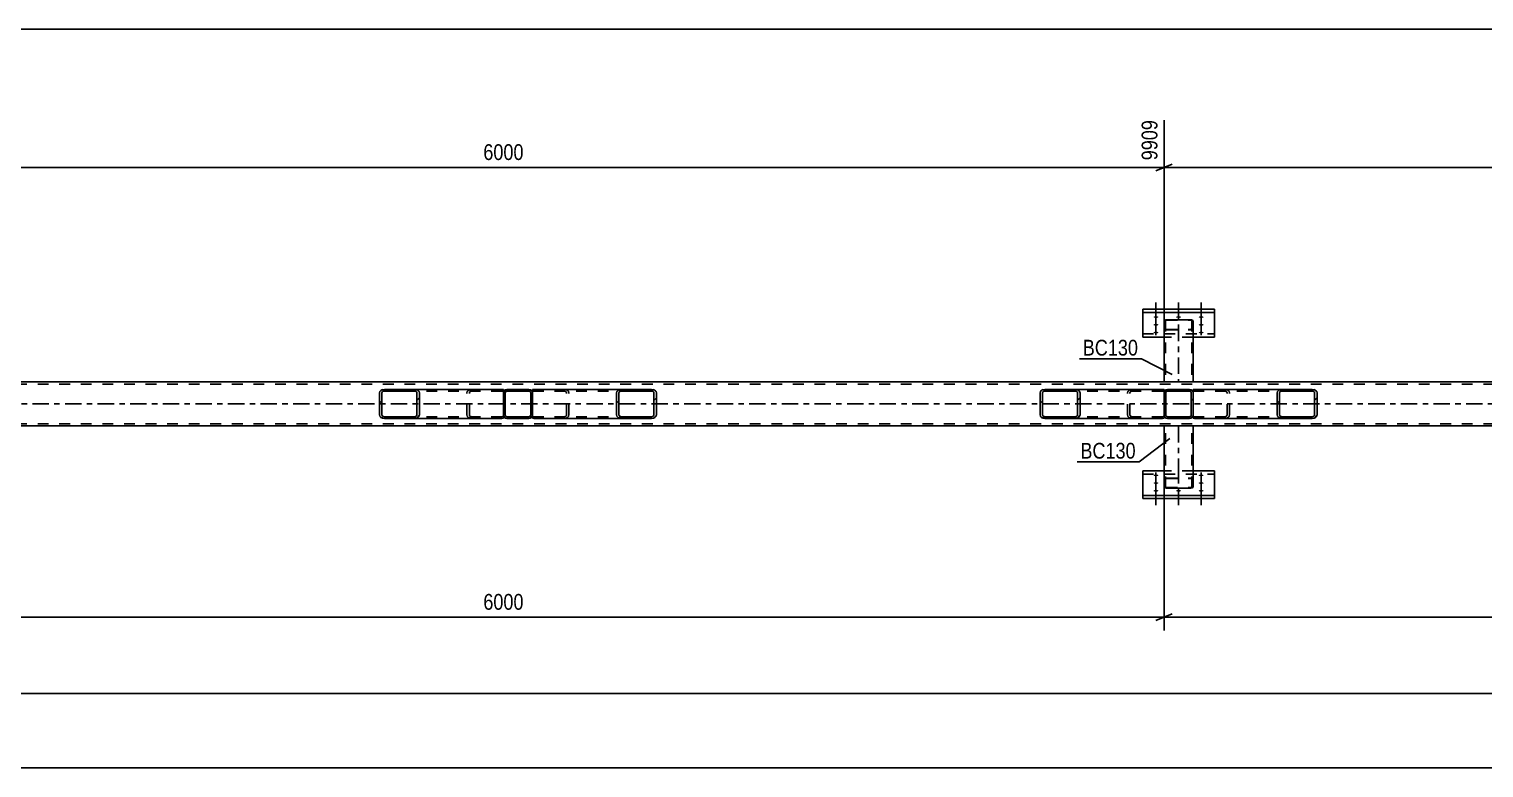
# Model space of a CAD drawing. Header units: millimetres. Extents: x -172 to 1017, y -617 to 224.
# Drawn here: x 92.1 to 356.4, y -378.6 to -244.4 of the extents above; entities that cross this region are included whole.
import ezdxf

# ---------------------------------------------------------------- set-up
doc = ezdxf.new("R2010")
doc.units = ezdxf.units.MM
doc.linetypes.add('DXK_LINE_DOT2', pattern=[3.9198, 1.9599, -1.9599])
doc.linetypes.add('DXK_LINE_DOT3', pattern=[5.9187, 2.979, -0.9799, 0.9799, -0.9799])
doc.styles.add('Arial Narrow', font='ARIALN.TTF', dxfattribs={"height": 0.2})

# ---------------------------------------------------------------- blocks, each defined once
blk = doc.blocks.new('Bolt-761545786-4230 - 4156')
at = {"linetype": 'Continuous'}
for points in [[(296.8, -325.58), (296.71, -325.58), (296.62, -325.57), (296.54, -325.55), (296.47, -325.53), (296.42, -325.51), (296.38, -325.48), (296.36, -325.45), (296.36, -325.41), (296.38, -325.38), (296.42, -325.35), (296.47, -325.33), (296.54, -325.31), (296.62, -325.29), (296.71, -325.28), (296.8, -325.28), (296.89, -325.28), (296.98, -325.29), (297.06, -325.31), (297.13, -325.33), (297.18, -325.35), (297.22, -325.38), (297.24, -325.41), (297.24, -325.45), (297.22, -325.48), (297.18, -325.51), (297.13, -325.53), (297.06, -325.55), (296.98, -325.57), (296.89, -325.58)], [(296.8, -326.98), (296.71, -326.98), (296.62, -326.97), (296.54, -326.95), (296.47, -326.93), (296.42, -326.91), (296.38, -326.88), (296.36, -326.85), (296.36, -326.82), (296.38, -326.79), (296.42, -326.76), (296.47, -326.73), (296.54, -326.71), (296.62, -326.69), (296.71, -326.69), (296.8, -326.68), (296.89, -326.69), (296.98, -326.69), (297.06, -326.71), (297.13, -326.73), (297.18, -326.76), (297.22, -326.79), (297.24, -326.82), (297.24, -326.85), (297.22, -326.88), (297.18, -326.91), (297.13, -326.93), (297.06, -326.95), (296.98, -326.97), (296.89, -326.98)], [(305, -325.58), (304.91, -325.58), (304.82, -325.57), (304.74, -325.55), (304.67, -325.53), (304.62, -325.51), (304.58, -325.48), (304.56, -325.45), (304.56, -325.41), (304.58, -325.38), (304.62, -325.35), (304.67, -325.33), (304.74, -325.31), (304.82, -325.29), (304.91, -325.28), (305, -325.28), (305.09, -325.28), (305.18, -325.29), (305.26, -325.31), (305.33, -325.33), (305.38, -325.35), (305.42, -325.38), (305.44, -325.41), (305.44, -325.45), (305.42, -325.48), (305.38, -325.51), (305.33, -325.53), (305.26, -325.55), (305.18, -325.57), (305.09, -325.58)], [(305, -326.98), (304.91, -326.98), (304.82, -326.97), (304.74, -326.95), (304.67, -326.93), (304.62, -326.91), (304.58, -326.88), (304.56, -326.85), (304.56, -326.82), (304.58, -326.79), (304.62, -326.76), (304.67, -326.73), (304.74, -326.71), (304.82, -326.69), (304.91, -326.69), (305, -326.68), (305.09, -326.69), (305.18, -326.69), (305.26, -326.71), (305.33, -326.73), (305.38, -326.76), (305.42, -326.79), (305.44, -326.82), (305.44, -326.85), (305.42, -326.88), (305.38, -326.91), (305.33, -326.93), (305.26, -326.95), (305.18, -326.97), (305.09, -326.98)], [(296.8, -328.38), (296.71, -328.38), (296.62, -328.37), (296.54, -328.36), (296.47, -328.34), (296.42, -328.31), (296.38, -328.28), (296.36, -328.25), (296.36, -328.22), (296.38, -328.19), (296.42, -328.16), (296.47, -328.13), (296.54, -328.11), (296.62, -328.1), (296.71, -328.09), (296.8, -328.08), (296.89, -328.09), (296.98, -328.1), (297.06, -328.11), (297.13, -328.13), (297.18, -328.16), (297.22, -328.19), (297.24, -328.22), (297.24, -328.25), (297.22, -328.28), (297.18, -328.31), (297.13, -328.34), (297.06, -328.36), (296.98, -328.37), (296.89, -328.38)], [(300.9, -328.38), (300.81, -328.38), (300.72, -328.37), (300.64, -328.36), (300.57, -328.34), (300.52, -328.31), (300.48, -328.28), (300.46, -328.25), (300.46, -328.22), (300.48, -328.19), (300.52, -328.16), (300.57, -328.13), (300.64, -328.11), (300.72, -328.1), (300.81, -328.09), (300.9, -328.08), (300.99, -328.09), (301.08, -328.1), (301.16, -328.11), (301.23, -328.13), (301.28, -328.16), (301.32, -328.19), (301.34, -328.22), (301.34, -328.25), (301.32, -328.28), (301.28, -328.31), (301.23, -328.34), (301.16, -328.36), (301.08, -328.37), (300.99, -328.38)], [(305, -328.38), (304.91, -328.38), (304.82, -328.37), (304.74, -328.36), (304.67, -328.34), (304.62, -328.31), (304.58, -328.28), (304.56, -328.25), (304.56, -328.22), (304.58, -328.19), (304.62, -328.16), (304.67, -328.13), (304.74, -328.11), (304.82, -328.1), (304.91, -328.09), (305, -328.08), (305.09, -328.09), (305.18, -328.1), (305.26, -328.11), (305.33, -328.13), (305.38, -328.16), (305.42, -328.19), (305.44, -328.22), (305.44, -328.25), (305.42, -328.28), (305.38, -328.31), (305.33, -328.34), (305.26, -328.36), (305.18, -328.37), (305.09, -328.38)]]:
    blk.add_hatch(color=1, dxfattribs=at).paths.add_polyline_path(points)
at = {"color": 1, "linetype": 'Continuous'}
for p, q in [((296.8, -324.94), (296.8, -328.06)), ((305, -324.94), (305, -328.06)), ((296.8, -326.34), (296.8, -329.46)), ((305, -326.34), (305, -329.46)), ((296.8, -327.75), (296.8, -330.87)), ((300.9, -327.75), (300.9, -330.87)), ((305, -327.75), (305, -330.87))]:
    blk.add_line(p, q, dxfattribs=at)
at = {"color": 1, "linetype": 'DXK_LINE_DOT2'}
blk.add_line((300.9, -324.94), (300.9, -328.06), dxfattribs=at)
blk = doc.blocks.new('Part-761545786-4258 - 4156')
at = {"color": 2, "linetype": 'Continuous'}
for p, q in [((298.26, -327.57), (298.26, -316.46)), ((303.54, -316.46), (303.54, -327.57)), ((298.3, -327.63), (298.26, -327.57)), ((298.4, -327.69), (298.3, -327.63)), ((298.56, -327.72), (298.4, -327.69)), ((303.4, -327.69), (303.24, -327.72)), ((303.5, -327.63), (303.4, -327.69)), ((303.54, -327.57), (303.5, -327.63)), ((298.74, -327.74), (298.56, -327.72)), ((298.74, -327.74), (303.06, -327.74)), ((303.24, -327.72), (303.06, -327.74))]:
    blk.add_line(p, q, dxfattribs=at)
at = {"color": 7, "linetype": 'DXK_LINE_DOT2'}
for p, q in [((298.26, -316.46), (303.54, -316.46)), ((298.5, -327.57), (298.5, -316.46)), ((303.3, -327.57), (303.3, -316.46)), ((298.26, -326.09), (298.3, -326.03)), ((298.3, -326.03), (298.4, -325.98)), ((298.4, -325.98), (298.56, -325.94)), ((298.52, -326.06), (298.5, -326.09)), ((298.5, -327.57), (298.52, -327.6)), ((298.57, -326.04), (298.52, -326.06)), ((298.52, -327.6), (298.57, -327.63)), ((298.56, -325.94), (298.74, -325.93)), ((298.65, -326.02), (298.57, -326.04)), ((298.57, -327.63), (298.65, -327.65)), ((298.74, -326.01), (298.65, -326.02)), ((298.65, -327.65), (298.74, -327.65)), ((298.74, -325.93), (303.06, -325.93)), ((298.74, -326.01), (303.06, -326.01)), ((298.74, -327.65), (303.06, -327.65)), ((303.06, -325.93), (303.24, -325.94)), ((303.15, -326.02), (303.06, -326.01)), ((303.06, -327.65), (303.15, -327.65)), ((303.23, -326.04), (303.15, -326.02)), ((303.15, -327.65), (303.23, -327.63)), ((303.23, -326.04), (303.24, -326.04)), ((303.23, -327.63), (303.28, -327.6)), ((303.24, -325.94), (303.4, -325.98)), ((303.24, -326.04), (303.28, -326.06)), ((303.3, -326.09), (303.28, -326.06)), ((303.28, -327.6), (303.3, -327.57)), ((303.4, -325.98), (303.5, -326.03)), ((303.5, -326.03), (303.54, -326.09))]:
    blk.add_line(p, q, dxfattribs=at)
at = {"color": 7, "linetype": 'DXK_LINE_DOT3'}
blk.add_line((300.9, -316.46), (300.9, -326.83), dxfattribs=at)
blk = doc.blocks.new('Part-761545786-4197 - 4156')
at = {"linetype": 'Continuous'}
h = blk.add_hatch(dxfattribs=at)
h.set_pattern_fill('', scale=0.7, style=0, pattern_type=0)
h.set_pattern_definition([(45, (162.4551, -315.0501), (-1.57154, 1.57154), [])])
h.paths.add_polyline_path([(162.12, -315.1), (162.46, -315.05), (162.74, -314.91), (162.93, -314.7), (163, -314.46), (163, -310.46), (162.93, -310.21), (162.74, -310.01), (162.46, -309.87), (162.12, -309.82), (156.63, -309.82), (156.29, -309.87), (156.01, -310.01), (155.82, -310.21), (155.75, -310.46), (155.75, -314.46), (155.82, -314.7), (156.01, -314.91), (156.29, -315.05), (156.63, -315.1)])
h.paths.add_polyline_path([(156.46, -314.75), (156.32, -314.69), (156.22, -314.58), (156.19, -314.46), (156.19, -310.46), (156.22, -310.34), (156.32, -310.23), (156.46, -310.16), (156.63, -310.14), (162.12, -310.14), (162.29, -310.16), (162.43, -310.23), (162.52, -310.34), (162.56, -310.46), (162.56, -314.46), (162.52, -314.58), (162.43, -314.69), (162.29, -314.75), (162.12, -314.78), (156.63, -314.78)])
at = {"color": 2, "linetype": 'Continuous'}
for p, q in [((155.82, -310.21), (155.75, -310.46)), ((155.75, -314.46), (155.75, -310.46)), ((156.19, -310.46), (156.22, -310.34)), ((156.19, -314.46), (156.19, -310.46)), ((156.63, -309.82), (156.29, -309.87)), ((156.46, -310.16), (156.63, -310.14)), ((156.63, -309.82), (162.12, -309.82)), ((156.63, -310.14), (162.12, -310.14)), ((178, -309.82), (162.12, -309.82)), ((162.46, -309.87), (162.12, -309.82)), ((162.12, -310.14), (162.29, -310.16)), ((162.52, -310.34), (162.56, -310.46)), ((162.56, -314.46), (162.56, -310.46)), ((163, -310.46), (162.93, -310.21)), ((163, -314.46), (163, -310.46)), ((178, -309.82), (178.26, -309.86)), ((178.26, -309.86), (178.26, -309.87)), ((178.26, -309.87), (178.26, -310.01)), ((178.26, -310.01), (178.26, -310.46)), ((155.75, -314.46), (155.82, -314.7)), ((156.22, -314.58), (156.19, -314.46)), ((162.56, -314.46), (162.52, -314.58)), ((162.93, -314.7), (163, -314.46)), ((178.26, -315.06), (178.26, -314.46)), ((156.29, -315.05), (156.63, -315.1)), ((156.63, -314.78), (156.46, -314.75)), ((156.63, -314.78), (162.12, -314.78)), ((156.63, -315.1), (162.12, -315.1)), ((162.29, -314.75), (162.12, -314.78)), ((162.12, -315.1), (162.46, -315.05)), ((178, -315.1), (162.12, -315.1)), ((178, -315.1), (178.26, -315.06))]:
    blk.add_line(p, q, dxfattribs=at)
at = {"color": 7, "linetype": 'DXK_LINE_DOT2'}
for p, q in [((162.12, -309.82), (156.63, -309.82)), ((178, -310.14), (156.63, -310.14)), ((171.64, -310.46), (171.7, -310.21)), ((171.64, -314.46), (171.64, -310.46)), ((172.11, -310.34), (172.07, -310.46)), ((172.07, -314.46), (172.07, -310.46)), ((172.18, -309.87), (172.51, -309.82)), ((172.51, -310.14), (172.35, -310.16)), ((178.17, -310.16), (178, -310.14)), ((178.26, -310.21), (178.17, -310.16)), ((178.26, -309.86), (178.26, -309.86)), ((178.26, -310.01), (178.26, -310.21)), ((178.26, -314.46), (178.26, -310.21)), ((171.7, -314.7), (171.64, -314.46)), ((172.07, -314.46), (172.11, -314.58)), ((178, -314.78), (156.63, -314.78)), ((162.12, -315.1), (156.63, -315.1)), ((172.51, -315.1), (172.18, -315.05)), ((172.35, -314.75), (172.51, -314.78)), ((178, -314.78), (178.17, -314.75)), ((178.17, -314.75), (178.26, -314.71))]:
    blk.add_line(p, q, dxfattribs=at)
at = {"color": 2, "linetype": 'Continuous'}
for centre, radius, start, end in [((156.49, -310.64), 0.802, 104.5547, 147.5895), ((156.56, -310.55), 0.401, 104.5547, 147.5895), ((162.19, -310.55), 0.401, 32.4105, 75.4453), ((162.25, -310.64), 0.802, 32.4105, 75.4453), ((156.49, -314.27), 0.802, 212.4105, 255.4453), ((156.56, -314.37), 0.401, 212.4105, 255.4453), ((162.19, -314.37), 0.401, 284.5547, 327.5895), ((162.25, -314.27), 0.802, 284.5547, 327.5895)]:
    blk.add_arc(centre, radius, start, end, dxfattribs=at)
at = {"color": 7, "linetype": 'DXK_LINE_DOT2'}
for centre, radius, start, end in [((172.38, -310.64), 0.802, 104.5547, 147.5895), ((172.45, -310.55), 0.401, 104.5547, 147.5895), ((172.38, -314.27), 0.802, 212.4105, 255.4453), ((172.45, -314.37), 0.401, 212.4105, 255.4453)]:
    blk.add_arc(centre, radius, start, end, dxfattribs=at)
blk = doc.blocks.new('Bolt-761545786-4235 - 4156')
at = {"linetype": 'Continuous'}
for points in [[(296.8, -296.53), (296.89, -296.54), (296.98, -296.55), (297.06, -296.56), (297.13, -296.58), (297.18, -296.61), (297.22, -296.64), (297.24, -296.67), (297.24, -296.7), (297.22, -296.73), (297.18, -296.76), (297.13, -296.78), (297.06, -296.8), (296.98, -296.82), (296.89, -296.83), (296.8, -296.83), (296.71, -296.83), (296.62, -296.82), (296.54, -296.8), (296.47, -296.78), (296.42, -296.76), (296.38, -296.73), (296.36, -296.7), (296.36, -296.67), (296.38, -296.64), (296.42, -296.61), (296.47, -296.58), (296.54, -296.56), (296.62, -296.55), (296.71, -296.54)], [(296.8, -297.93), (296.89, -297.94), (296.98, -297.95), (297.06, -297.96), (297.13, -297.98), (297.18, -298.01), (297.22, -298.04), (297.24, -298.07), (297.24, -298.1), (297.22, -298.13), (297.18, -298.16), (297.13, -298.19), (297.06, -298.21), (296.98, -298.22), (296.89, -298.23), (296.8, -298.24), (296.71, -298.23), (296.62, -298.22), (296.54, -298.21), (296.47, -298.19), (296.42, -298.16), (296.38, -298.13), (296.36, -298.1), (296.36, -298.07), (296.38, -298.04), (296.42, -298.01), (296.47, -297.98), (296.54, -297.96), (296.62, -297.95), (296.71, -297.94)], [(300.9, -296.53), (300.99, -296.54), (301.08, -296.55), (301.16, -296.56), (301.23, -296.58), (301.28, -296.61), (301.32, -296.64), (301.34, -296.67), (301.34, -296.7), (301.32, -296.73), (301.28, -296.76), (301.23, -296.78), (301.16, -296.8), (301.08, -296.82), (300.99, -296.83), (300.9, -296.83), (300.81, -296.83), (300.72, -296.82), (300.64, -296.8), (300.57, -296.78), (300.52, -296.76), (300.48, -296.73), (300.46, -296.7), (300.46, -296.67), (300.48, -296.64), (300.52, -296.61), (300.57, -296.58), (300.64, -296.56), (300.72, -296.55), (300.81, -296.54)], [(305, -296.53), (305.09, -296.54), (305.18, -296.55), (305.26, -296.56), (305.33, -296.58), (305.38, -296.61), (305.42, -296.64), (305.44, -296.67), (305.44, -296.7), (305.42, -296.73), (305.38, -296.76), (305.33, -296.78), (305.26, -296.8), (305.18, -296.82), (305.09, -296.83), (305, -296.83), (304.91, -296.83), (304.82, -296.82), (304.74, -296.8), (304.67, -296.78), (304.62, -296.76), (304.58, -296.73), (304.56, -296.7), (304.56, -296.67), (304.58, -296.64), (304.62, -296.61), (304.67, -296.58), (304.74, -296.56), (304.82, -296.55), (304.91, -296.54)], [(305, -297.93), (305.09, -297.94), (305.18, -297.95), (305.26, -297.96), (305.33, -297.98), (305.38, -298.01), (305.42, -298.04), (305.44, -298.07), (305.44, -298.1), (305.42, -298.13), (305.38, -298.16), (305.33, -298.19), (305.26, -298.21), (305.18, -298.22), (305.09, -298.23), (305, -298.24), (304.91, -298.23), (304.82, -298.22), (304.74, -298.21), (304.67, -298.19), (304.62, -298.16), (304.58, -298.13), (304.56, -298.1), (304.56, -298.07), (304.58, -298.04), (304.62, -298.01), (304.67, -297.98), (304.74, -297.96), (304.82, -297.95), (304.91, -297.94)], [(296.8, -299.34), (296.89, -299.34), (296.98, -299.35), (297.06, -299.37), (297.13, -299.39), (297.18, -299.41), (297.22, -299.44), (297.24, -299.47), (297.24, -299.5), (297.22, -299.53), (297.18, -299.56), (297.13, -299.59), (297.06, -299.61), (296.98, -299.63), (296.89, -299.63), (296.8, -299.64), (296.71, -299.63), (296.62, -299.63), (296.54, -299.61), (296.47, -299.59), (296.42, -299.56), (296.38, -299.53), (296.36, -299.5), (296.36, -299.47), (296.38, -299.44), (296.42, -299.41), (296.47, -299.39), (296.54, -299.37), (296.62, -299.35), (296.71, -299.34)], [(305, -299.34), (305.09, -299.34), (305.18, -299.35), (305.26, -299.37), (305.33, -299.39), (305.38, -299.41), (305.42, -299.44), (305.44, -299.47), (305.44, -299.5), (305.42, -299.53), (305.38, -299.56), (305.33, -299.59), (305.26, -299.61), (305.18, -299.63), (305.09, -299.63), (305, -299.64), (304.91, -299.63), (304.82, -299.63), (304.74, -299.61), (304.67, -299.59), (304.62, -299.56), (304.58, -299.53), (304.56, -299.5), (304.56, -299.47), (304.58, -299.44), (304.62, -299.41), (304.67, -299.39), (304.74, -299.37), (304.82, -299.35), (304.91, -299.34)]]:
    blk.add_hatch(color=1, dxfattribs=at).paths.add_polyline_path(points)
at = {"color": 1, "linetype": 'Continuous'}
for p, q in [((296.8, -297.17), (296.8, -294.05)), ((296.8, -298.57), (296.8, -295.45)), ((300.9, -297.17), (300.9, -294.05)), ((305, -297.17), (305, -294.05)), ((305, -298.57), (305, -295.45)), ((296.8, -299.98), (296.8, -296.86)), ((305, -299.98), (305, -296.86))]:
    blk.add_line(p, q, dxfattribs=at)
at = {"color": 1, "linetype": 'DXK_LINE_DOT2'}
blk.add_line((300.9, -299.98), (300.9, -296.86), dxfattribs=at)
blk = doc.blocks.new('Part-761545786-4239 - 4156')
at = {"linetype": 'Continuous'}
h = blk.add_hatch(dxfattribs=at)
h.set_pattern_fill('', scale=0.7, style=0, pattern_type=0)
h.set_pattern_definition([(45, (205.5117, -315.0501), (-1.57154, 1.57154), [])])
h.paths.add_polyline_path([(205.18, -315.1), (205.51, -315.05), (205.8, -314.91), (205.99, -314.7), (206.05, -314.46), (206.05, -310.46), (205.99, -310.21), (205.8, -310.01), (205.51, -309.87), (205.18, -309.82), (199.68, -309.82), (199.35, -309.87), (199.06, -310.01), (198.87, -310.21), (198.81, -310.46), (198.81, -314.46), (198.87, -314.7), (199.06, -314.91), (199.35, -315.05), (199.68, -315.1)])
h.paths.add_polyline_path([(199.52, -314.75), (199.37, -314.69), (199.28, -314.58), (199.25, -314.46), (199.25, -310.46), (199.28, -310.34), (199.37, -310.23), (199.52, -310.16), (199.68, -310.14), (205.18, -310.14), (205.34, -310.16), (205.49, -310.23), (205.58, -310.34), (205.61, -310.46), (205.61, -314.46), (205.58, -314.58), (205.49, -314.69), (205.34, -314.75), (205.18, -314.78), (199.68, -314.78)])
at = {"color": 2, "linetype": 'Continuous'}
for p, q in [((183.54, -309.86), (183.8, -309.82)), ((183.54, -309.86), (183.54, -310.46)), ((199.68, -309.82), (183.8, -309.82)), ((198.87, -310.21), (198.81, -310.46)), ((198.81, -314.46), (198.81, -310.46)), ((199.25, -310.46), (199.28, -310.34)), ((199.25, -314.46), (199.25, -310.46)), ((199.68, -309.82), (199.35, -309.87)), ((199.52, -310.16), (199.68, -310.14)), ((199.68, -309.82), (205.18, -309.82)), ((199.68, -310.14), (205.18, -310.14)), ((205.51, -309.87), (205.18, -309.82)), ((205.18, -310.14), (205.34, -310.16)), ((205.58, -310.34), (205.61, -310.46)), ((205.61, -314.46), (205.61, -310.46)), ((206.05, -310.46), (205.99, -310.21)), ((206.05, -314.46), (206.05, -310.46)), ((183.54, -315.05), (183.54, -314.46)), ((198.81, -314.46), (198.87, -314.7)), ((199.28, -314.58), (199.25, -314.46)), ((205.61, -314.46), (205.58, -314.58)), ((205.99, -314.7), (206.05, -314.46)), ((183.54, -315.06), (183.54, -315.05)), ((183.8, -315.1), (183.54, -315.06)), ((199.68, -315.1), (183.8, -315.1)), ((199.35, -315.05), (199.68, -315.1)), ((199.68, -314.78), (199.52, -314.75)), ((199.68, -314.78), (205.18, -314.78)), ((199.68, -315.1), (205.18, -315.1)), ((205.34, -314.75), (205.18, -314.78)), ((205.18, -315.1), (205.51, -315.05))]:
    blk.add_line(p, q, dxfattribs=at)
at = {"color": 7, "linetype": 'DXK_LINE_DOT2'}
for p, q in [((183.54, -309.86), (183.54, -310.21)), ((183.63, -310.16), (183.54, -310.21)), ((183.54, -314.91), (183.54, -310.46)), ((183.8, -310.14), (183.63, -310.16)), ((205.18, -310.14), (183.8, -310.14)), ((189.29, -309.82), (189.63, -309.87)), ((189.46, -310.16), (189.29, -310.14)), ((189.73, -310.46), (189.7, -310.34)), ((189.73, -314.46), (189.73, -310.46)), ((190.1, -310.21), (190.17, -310.46)), ((190.17, -314.46), (190.17, -310.46)), ((205.18, -309.82), (199.68, -309.82)), ((189.7, -314.58), (189.73, -314.46)), ((190.17, -314.46), (190.1, -314.7)), ((183.54, -314.71), (183.63, -314.75)), ((183.63, -314.75), (183.8, -314.78)), ((205.18, -314.78), (183.8, -314.78)), ((189.29, -314.78), (189.46, -314.75)), ((189.63, -315.05), (189.29, -315.1)), ((205.18, -315.1), (199.68, -315.1))]:
    blk.add_line(p, q, dxfattribs=at)
for centre, radius, start, end in [((189.36, -310.55), 0.401, 32.4104, 75.4453), ((189.42, -310.64), 0.802, 32.4104, 75.4453), ((189.36, -314.37), 0.401, 284.5547, 327.5896), ((189.42, -314.27), 0.802, 284.5547, 327.5896)]:
    blk.add_arc(centre, radius, start, end, dxfattribs=at)
at = {"color": 2, "linetype": 'Continuous'}
for centre, radius, start, end in [((199.55, -310.64), 0.802, 104.5547, 147.5896), ((199.62, -310.55), 0.401, 104.5547, 147.5896), ((205.24, -310.55), 0.401, 32.4104, 75.4453), ((205.31, -310.64), 0.802, 32.4104, 75.4453), ((199.55, -314.27), 0.802, 212.4104, 255.4453), ((199.62, -314.37), 0.401, 212.4104, 255.4453), ((205.24, -314.37), 0.401, 284.5547, 327.5896), ((205.31, -314.27), 0.802, 284.5547, 327.5896)]:
    blk.add_arc(centre, radius, start, end, dxfattribs=at)
blk = doc.blocks.new('Part-761545786-4240 - 4156')
at = {"linetype": 'Continuous'}
h = blk.add_hatch(dxfattribs=at)
h.set_pattern_fill('', scale=0.7, style=0, pattern_type=0)
h.set_pattern_definition([(45, (325.513, -315.0501), (-1.57154, 1.57154), [])])
h.paths.add_polyline_path([(325.18, -315.1), (325.51, -315.05), (325.8, -314.91), (325.99, -314.7), (326.06, -314.46), (326.06, -310.46), (325.99, -310.21), (325.8, -310.01), (325.51, -309.87), (325.18, -309.82), (319.69, -309.82), (319.35, -309.87), (319.06, -310.01), (318.87, -310.21), (318.81, -310.46), (318.81, -314.46), (318.87, -314.7), (319.06, -314.91), (319.35, -315.05), (319.69, -315.1)])
h.paths.add_polyline_path([(319.52, -314.75), (319.38, -314.69), (319.28, -314.58), (319.25, -314.46), (319.25, -310.46), (319.28, -310.34), (319.38, -310.23), (319.52, -310.16), (319.69, -310.14), (325.18, -310.14), (325.34, -310.16), (325.49, -310.23), (325.58, -310.34), (325.62, -310.46), (325.62, -314.46), (325.58, -314.58), (325.49, -314.69), (325.34, -314.75), (325.18, -314.78), (319.69, -314.78)])
at = {"color": 2, "linetype": 'Continuous'}
for p, q in [((303.54, -309.86), (303.8, -309.82)), ((303.54, -309.86), (303.54, -310.46)), ((319.69, -309.82), (303.8, -309.82)), ((318.87, -310.21), (318.81, -310.46)), ((318.81, -314.46), (318.81, -310.46)), ((319.25, -310.46), (319.28, -310.34)), ((319.25, -314.46), (319.25, -310.46)), ((319.69, -309.82), (319.35, -309.87)), ((319.52, -310.16), (319.69, -310.14)), ((319.69, -309.82), (325.18, -309.82)), ((319.69, -310.14), (325.18, -310.14)), ((325.51, -309.87), (325.18, -309.82)), ((325.18, -310.14), (325.34, -310.16)), ((325.58, -310.34), (325.62, -310.46)), ((325.62, -314.46), (325.62, -310.46)), ((326.06, -310.46), (325.99, -310.21)), ((326.06, -314.46), (326.06, -310.46)), ((303.54, -315.05), (303.54, -314.46)), ((318.81, -314.46), (318.87, -314.7)), ((319.28, -314.58), (319.25, -314.46)), ((325.62, -314.46), (325.58, -314.58)), ((325.99, -314.7), (326.06, -314.46)), ((303.54, -315.06), (303.54, -315.05)), ((303.8, -315.1), (303.54, -315.06)), ((319.69, -315.1), (303.8, -315.1)), ((319.35, -315.05), (319.69, -315.1)), ((319.69, -314.78), (319.52, -314.75)), ((319.69, -314.78), (325.18, -314.78)), ((319.69, -315.1), (325.18, -315.1)), ((325.34, -314.75), (325.18, -314.78)), ((325.18, -315.1), (325.51, -315.05))]:
    blk.add_line(p, q, dxfattribs=at)
at = {"color": 7, "linetype": 'DXK_LINE_DOT2'}
for p, q in [((303.54, -310.21), (303.54, -309.86)), ((303.63, -310.16), (303.54, -310.21)), ((303.54, -314.91), (303.54, -310.46)), ((303.8, -310.14), (303.63, -310.16)), ((325.18, -310.14), (303.8, -310.14)), ((309.29, -309.82), (309.63, -309.87)), ((309.46, -310.16), (309.29, -310.14)), ((309.73, -310.46), (309.7, -310.34)), ((309.73, -314.46), (309.73, -310.46)), ((310.1, -310.21), (310.17, -310.46)), ((310.17, -314.46), (310.17, -310.46)), ((325.18, -309.82), (319.69, -309.82)), ((309.7, -314.58), (309.73, -314.46)), ((310.17, -314.46), (310.1, -314.7)), ((303.54, -314.71), (303.63, -314.75)), ((303.63, -314.75), (303.8, -314.78)), ((325.18, -314.78), (303.8, -314.78)), ((309.29, -314.78), (309.46, -314.75)), ((309.63, -315.05), (309.29, -315.1)), ((325.18, -315.1), (319.69, -315.1))]:
    blk.add_line(p, q, dxfattribs=at)
for centre, radius, start, end in [((309.36, -310.55), 0.401, 32.4113, 75.4458), ((309.42, -310.64), 0.802, 32.4113, 75.4458), ((309.36, -314.37), 0.401, 284.5542, 327.5887), ((309.42, -314.27), 0.802, 284.5542, 327.5887)]:
    blk.add_arc(centre, radius, start, end, dxfattribs=at)
at = {"color": 2, "linetype": 'Continuous'}
for centre, radius, start, end in [((319.55, -310.64), 0.802, 104.5542, 147.5887), ((319.62, -310.55), 0.401, 104.5542, 147.5887), ((325.24, -310.55), 0.401, 32.4113, 75.4458), ((325.31, -310.64), 0.802, 32.4113, 75.4458), ((319.55, -314.27), 0.802, 212.4113, 255.4458), ((319.62, -314.37), 0.401, 212.4113, 255.4458), ((325.24, -314.37), 0.401, 284.5542, 327.5887), ((325.31, -314.27), 0.802, 284.5542, 327.5887)]:
    blk.add_arc(centre, radius, start, end, dxfattribs=at)
blk = doc.blocks.new('Part-761545786-4248 - 4156')
at = {"linetype": 'Continuous'}
h = blk.add_hatch(dxfattribs=at)
h.set_pattern_fill('', scale=0.7, style=0, pattern_type=0)
h.set_pattern_definition([(45, (183.1467, -315.0501), (-1.57154, 1.57154), [])])
h.paths.add_polyline_path([(182.9, -315.1), (183.15, -315.05), (183.35, -314.91), (183.49, -314.7), (183.54, -314.46), (183.54, -310.46), (183.49, -310.21), (183.35, -310.01), (183.15, -309.87), (182.9, -309.82), (178.9, -309.82), (178.66, -309.87), (178.45, -310.01), (178.31, -310.21), (178.26, -310.46), (178.26, -314.46), (178.31, -314.7), (178.45, -314.91), (178.66, -315.05), (178.9, -315.1)])
h.paths.add_polyline_path([(178.78, -314.75), (178.68, -314.69), (178.61, -314.58), (178.58, -314.46), (178.58, -310.46), (178.61, -310.34), (178.68, -310.23), (178.78, -310.16), (178.9, -310.14), (182.9, -310.14), (183.02, -310.16), (183.13, -310.23), (183.2, -310.34), (183.22, -310.46), (183.22, -314.46), (183.2, -314.58), (183.13, -314.69), (183.02, -314.75), (182.9, -314.78), (178.9, -314.78)])
at = {"color": 7, "linetype": 'DXK_LINE_DOT2'}
for p, q in [((178.26, -310.46), (178.31, -310.21)), ((178.26, -314.46), (178.26, -310.46)), ((178.61, -310.34), (178.58, -310.46)), ((178.58, -314.46), (178.58, -310.46)), ((178.66, -309.87), (178.9, -309.82)), ((178.9, -310.14), (178.78, -310.16)), ((178.9, -309.82), (182.9, -309.82)), ((178.9, -310.14), (182.9, -310.14)), ((182.9, -309.82), (183.15, -309.87)), ((183.02, -310.16), (182.9, -310.14)), ((183.22, -310.46), (183.2, -310.34)), ((183.22, -314.46), (183.22, -310.46)), ((183.49, -310.21), (183.54, -310.46)), ((183.54, -314.46), (183.54, -310.46)), ((178.31, -314.7), (178.26, -314.46)), ((178.58, -314.46), (178.61, -314.58)), ((183.2, -314.58), (183.22, -314.46)), ((183.54, -314.46), (183.49, -314.7)), ((178.9, -315.1), (178.66, -315.05)), ((178.78, -314.75), (178.9, -314.78)), ((178.9, -314.78), (182.9, -314.78)), ((178.9, -315.1), (182.9, -315.1)), ((182.9, -314.78), (183.02, -314.75)), ((183.15, -315.05), (182.9, -315.1))]:
    blk.add_line(p, q, dxfattribs=at)
at = {"color": 2, "linetype": 'Continuous'}
for p, q in [((178.31, -310.21), (178.26, -310.46)), ((178.26, -314.46), (178.26, -310.46)), ((178.58, -310.46), (178.61, -310.34)), ((178.58, -314.46), (178.58, -310.46)), ((178.9, -309.82), (178.66, -309.87)), ((178.78, -310.16), (178.9, -310.14)), ((178.9, -309.82), (182.9, -309.82)), ((178.9, -310.14), (182.9, -310.14)), ((183.15, -309.87), (182.9, -309.82)), ((182.9, -310.14), (183.02, -310.16)), ((183.2, -310.34), (183.22, -310.46)), ((183.22, -314.46), (183.22, -310.46)), ((183.54, -310.46), (183.49, -310.21)), ((183.54, -314.46), (183.54, -310.46)), ((178.26, -314.46), (178.31, -314.7)), ((178.61, -314.58), (178.58, -314.46)), ((183.22, -314.46), (183.2, -314.58)), ((183.49, -314.7), (183.54, -314.46)), ((178.66, -315.05), (178.9, -315.1)), ((178.9, -314.78), (178.78, -314.75)), ((178.9, -314.78), (182.9, -314.78)), ((178.9, -315.1), (182.9, -315.1)), ((183.02, -314.75), (182.9, -314.78)), ((182.9, -315.1), (183.15, -315.05))]:
    blk.add_line(p, q, dxfattribs=at)
at = {"color": 7, "linetype": 'DXK_LINE_DOT2'}
for centre, radius, start, end in [((178.9, -310.46), 0.64, 112.5, 157.5), ((178.9, -310.46), 0.32, 112.5, 157.5), ((182.9, -310.46), 0.32, 22.5, 67.5), ((182.9, -310.46), 0.64, 22.5, 67.5), ((178.9, -314.46), 0.64, 202.5, 247.5), ((178.9, -314.46), 0.32, 202.5, 247.5), ((182.9, -314.46), 0.32, 292.5, 337.5), ((182.9, -314.46), 0.64, 292.5, 337.5)]:
    blk.add_arc(centre, radius, start, end, dxfattribs=at)
at = {"color": 2, "linetype": 'Continuous'}
for centre, radius, start, end in [((178.9, -310.46), 0.64, 112.5, 157.5), ((178.9, -310.46), 0.32, 112.5, 157.5), ((182.9, -310.46), 0.32, 22.5, 67.5), ((182.9, -310.46), 0.64, 22.5, 67.5), ((178.9, -314.46), 0.64, 202.5, 247.5), ((178.9, -314.46), 0.32, 202.5, 247.5), ((182.9, -314.46), 0.32, 292.5, 337.5), ((182.9, -314.46), 0.64, 292.5, 337.5)]:
    blk.add_arc(centre, radius, start, end, dxfattribs=at)
blk = doc.blocks.new('Part-761545786-4249 - 4156')
at = {"linetype": 'Continuous'}
h = blk.add_hatch(dxfattribs=at)
h.set_pattern_fill('', scale=0.7, style=0, pattern_type=0)
h.set_pattern_definition([(45, (303.1467, -315.0501), (-1.57154, 1.57154), [])])
h.paths.add_polyline_path([(302.9, -315.1), (303.15, -315.05), (303.35, -314.91), (303.49, -314.7), (303.54, -314.46), (303.54, -310.46), (303.49, -310.21), (303.35, -310.01), (303.15, -309.87), (302.9, -309.82), (298.9, -309.82), (298.66, -309.87), (298.45, -310.01), (298.31, -310.21), (298.26, -310.46), (298.26, -314.46), (298.31, -314.7), (298.45, -314.91), (298.66, -315.05), (298.9, -315.1)])
h.paths.add_polyline_path([(298.78, -314.75), (298.68, -314.69), (298.61, -314.58), (298.58, -314.46), (298.58, -310.46), (298.61, -310.34), (298.68, -310.23), (298.78, -310.16), (298.9, -310.14), (302.9, -310.14), (303.02, -310.16), (303.13, -310.23), (303.2, -310.34), (303.22, -310.46), (303.22, -314.46), (303.2, -314.58), (303.13, -314.69), (303.02, -314.75), (302.9, -314.78), (298.9, -314.78)])
at = {"color": 7, "linetype": 'DXK_LINE_DOT2'}
for p, q in [((298.26, -310.46), (298.31, -310.21)), ((298.26, -314.46), (298.26, -310.46)), ((298.61, -310.34), (298.58, -310.46)), ((298.58, -314.46), (298.58, -310.46)), ((298.66, -309.87), (298.9, -309.82)), ((298.9, -310.14), (298.78, -310.16)), ((298.9, -309.82), (302.9, -309.82)), ((298.9, -310.14), (302.9, -310.14)), ((302.9, -309.82), (303.15, -309.87)), ((303.02, -310.16), (302.9, -310.14)), ((303.22, -310.46), (303.2, -310.34)), ((303.22, -314.46), (303.22, -310.46)), ((303.49, -310.21), (303.54, -310.46)), ((303.54, -314.46), (303.54, -310.46)), ((298.31, -314.7), (298.26, -314.46)), ((298.58, -314.46), (298.61, -314.58)), ((303.2, -314.58), (303.22, -314.46)), ((303.54, -314.46), (303.49, -314.7)), ((298.9, -315.1), (298.66, -315.05)), ((298.78, -314.75), (298.9, -314.78)), ((298.9, -314.78), (302.9, -314.78)), ((298.9, -315.1), (302.9, -315.1)), ((302.9, -314.78), (303.02, -314.75)), ((303.15, -315.05), (302.9, -315.1))]:
    blk.add_line(p, q, dxfattribs=at)
at = {"color": 2, "linetype": 'Continuous'}
for p, q in [((298.31, -310.21), (298.26, -310.46)), ((298.26, -314.46), (298.26, -310.46)), ((298.58, -310.46), (298.61, -310.34)), ((298.58, -314.46), (298.58, -310.46)), ((298.9, -309.82), (298.66, -309.87)), ((298.78, -310.16), (298.9, -310.14)), ((298.9, -309.82), (302.9, -309.82)), ((298.9, -310.14), (302.9, -310.14)), ((303.15, -309.87), (302.9, -309.82)), ((302.9, -310.14), (303.02, -310.16)), ((303.2, -310.34), (303.22, -310.46)), ((303.22, -314.46), (303.22, -310.46)), ((303.54, -310.46), (303.49, -310.21)), ((303.54, -314.46), (303.54, -310.46)), ((298.26, -314.46), (298.31, -314.7)), ((298.61, -314.58), (298.58, -314.46)), ((303.22, -314.46), (303.2, -314.58)), ((303.49, -314.7), (303.54, -314.46)), ((298.66, -315.05), (298.9, -315.1)), ((298.9, -314.78), (298.78, -314.75)), ((298.9, -314.78), (302.9, -314.78)), ((298.9, -315.1), (302.9, -315.1)), ((303.02, -314.75), (302.9, -314.78)), ((302.9, -315.1), (303.15, -315.05))]:
    blk.add_line(p, q, dxfattribs=at)
at = {"color": 7, "linetype": 'DXK_LINE_DOT2'}
for centre, radius, start, end in [((298.9, -310.46), 0.64, 112.5, 157.5), ((298.9, -310.46), 0.32, 112.5, 157.5), ((302.9, -310.46), 0.32, 22.5, 67.5), ((302.9, -310.46), 0.64, 22.5, 67.5), ((298.9, -314.46), 0.64, 202.5, 247.5), ((298.9, -314.46), 0.32, 202.5, 247.5), ((302.9, -314.46), 0.32, 292.5, 337.5), ((302.9, -314.46), 0.64, 292.5, 337.5)]:
    blk.add_arc(centre, radius, start, end, dxfattribs=at)
at = {"color": 2, "linetype": 'Continuous'}
for centre, radius, start, end in [((298.9, -310.46), 0.64, 112.5, 157.5), ((298.9, -310.46), 0.32, 112.5, 157.5), ((302.9, -310.46), 0.32, 22.5, 67.5), ((302.9, -310.46), 0.64, 22.5, 67.5), ((298.9, -314.46), 0.64, 202.5, 247.5), ((298.9, -314.46), 0.32, 202.5, 247.5), ((302.9, -314.46), 0.32, 292.5, 337.5), ((302.9, -314.46), 0.64, 292.5, 337.5)]:
    blk.add_arc(centre, radius, start, end, dxfattribs=at)
blk = doc.blocks.new('Part-761545786-4267 - 4156')
at = {"linetype": 'Continuous'}
h = blk.add_hatch(dxfattribs=at)
h.set_pattern_fill('', scale=0.7, style=0, pattern_type=0)
h.set_pattern_definition([(45, (282.4552, -315.0501), (-1.57154, 1.57154), [])])
h.paths.add_polyline_path([(282.12, -315.1), (282.46, -315.05), (282.74, -314.91), (282.93, -314.7), (283, -314.46), (283, -310.46), (282.93, -310.21), (282.74, -310.01), (282.46, -309.87), (282.12, -309.82), (276.63, -309.82), (276.29, -309.87), (276.01, -310.01), (275.82, -310.21), (275.75, -310.46), (275.75, -314.46), (275.82, -314.7), (276.01, -314.91), (276.29, -315.05), (276.63, -315.1)])
h.paths.add_polyline_path([(276.46, -314.75), (276.32, -314.69), (276.22, -314.58), (276.19, -314.46), (276.19, -310.46), (276.22, -310.34), (276.32, -310.23), (276.46, -310.16), (276.63, -310.14), (282.12, -310.14), (282.29, -310.16), (282.43, -310.23), (282.52, -310.34), (282.56, -310.46), (282.56, -314.46), (282.52, -314.58), (282.43, -314.69), (282.29, -314.75), (282.12, -314.78), (276.63, -314.78)])
at = {"color": 2, "linetype": 'Continuous'}
for p, q in [((275.82, -310.21), (275.75, -310.46)), ((275.75, -314.46), (275.75, -310.46)), ((276.19, -310.46), (276.22, -310.34)), ((276.19, -314.46), (276.19, -310.46)), ((276.63, -309.82), (276.29, -309.87)), ((276.46, -310.16), (276.63, -310.14)), ((276.63, -309.82), (282.12, -309.82)), ((276.63, -310.14), (282.12, -310.14)), ((298, -309.82), (282.12, -309.82)), ((282.46, -309.87), (282.12, -309.82)), ((282.12, -310.14), (282.29, -310.16)), ((282.52, -310.34), (282.56, -310.46)), ((282.56, -314.46), (282.56, -310.46)), ((283, -310.46), (282.93, -310.21)), ((283, -314.46), (283, -310.46)), ((298, -309.82), (298.26, -309.86)), ((298.26, -309.86), (298.26, -309.87)), ((298.26, -309.87), (298.26, -310.01)), ((298.26, -310.01), (298.26, -310.46)), ((275.75, -314.46), (275.82, -314.7)), ((276.22, -314.58), (276.19, -314.46)), ((282.56, -314.46), (282.52, -314.58)), ((282.93, -314.7), (283, -314.46)), ((298.26, -315.06), (298.26, -314.46)), ((276.29, -315.05), (276.63, -315.1)), ((276.63, -314.78), (276.46, -314.75)), ((276.63, -314.78), (282.12, -314.78)), ((276.63, -315.1), (282.12, -315.1)), ((282.29, -314.75), (282.12, -314.78)), ((282.12, -315.1), (282.46, -315.05)), ((298, -315.1), (282.12, -315.1)), ((298, -315.1), (298.26, -315.06))]:
    blk.add_line(p, q, dxfattribs=at)
at = {"color": 7, "linetype": 'DXK_LINE_DOT2'}
for p, q in [((282.12, -309.82), (276.63, -309.82)), ((298, -310.14), (276.63, -310.14)), ((291.64, -310.46), (291.7, -310.21)), ((291.64, -314.46), (291.64, -310.46)), ((292.11, -310.34), (292.07, -310.46)), ((292.07, -314.46), (292.07, -310.46)), ((292.18, -309.87), (292.51, -309.82)), ((292.51, -310.14), (292.35, -310.16)), ((298.17, -310.16), (298, -310.14)), ((298.26, -310.21), (298.17, -310.16)), ((298.26, -309.86), (298.26, -309.86)), ((298.26, -310.01), (298.26, -310.21)), ((298.26, -314.46), (298.26, -310.21)), ((291.7, -314.7), (291.64, -314.46)), ((292.07, -314.46), (292.11, -314.58)), ((298, -314.78), (276.63, -314.78)), ((282.12, -315.1), (276.63, -315.1)), ((292.51, -315.1), (292.18, -315.05)), ((292.35, -314.75), (292.51, -314.78)), ((298, -314.78), (298.17, -314.75)), ((298.17, -314.75), (298.26, -314.71))]:
    blk.add_line(p, q, dxfattribs=at)
at = {"color": 2, "linetype": 'Continuous'}
for centre, radius, start, end in [((276.49, -310.64), 0.802, 104.5547, 147.5896), ((276.56, -310.55), 0.401, 104.5547, 147.5896), ((282.19, -310.55), 0.401, 32.4104, 75.4453), ((282.25, -310.64), 0.802, 32.4104, 75.4453), ((276.49, -314.27), 0.802, 212.4104, 255.4453), ((276.56, -314.37), 0.401, 212.4104, 255.4453), ((282.19, -314.37), 0.401, 284.5547, 327.5896), ((282.25, -314.27), 0.802, 284.5547, 327.5896)]:
    blk.add_arc(centre, radius, start, end, dxfattribs=at)
at = {"color": 7, "linetype": 'DXK_LINE_DOT2'}
for centre, radius, start, end in [((292.38, -310.64), 0.802, 104.5547, 147.5896), ((292.45, -310.55), 0.401, 104.5547, 147.5896), ((292.38, -314.27), 0.802, 212.4104, 255.4453), ((292.45, -314.37), 0.401, 212.4104, 255.4453)]:
    blk.add_arc(centre, radius, start, end, dxfattribs=at)
blk = doc.blocks.new('Part-761545786-4285 - 4156')
at = {"color": 2, "linetype": 'Continuous'}
for p, q in [((298.26, -297.35), (298.3, -297.28)), ((298.26, -297.35), (298.26, -308.46)), ((298.3, -297.28), (298.4, -297.23)), ((298.4, -297.23), (298.56, -297.19)), ((298.56, -297.19), (298.74, -297.18)), ((298.74, -297.18), (303.06, -297.18)), ((303.06, -297.18), (303.24, -297.19)), ((303.24, -297.19), (303.4, -297.23)), ((303.4, -297.23), (303.5, -297.28)), ((303.5, -297.28), (303.54, -297.35)), ((303.54, -297.35), (303.54, -308.46))]:
    blk.add_line(p, q, dxfattribs=at)
at = {"color": 7, "linetype": 'DXK_LINE_DOT2'}
for p, q in [((298.52, -297.32), (298.5, -297.35)), ((298.5, -297.35), (298.5, -308.46)), ((298.57, -297.29), (298.52, -297.32)), ((298.65, -297.27), (298.57, -297.29)), ((298.74, -297.26), (298.65, -297.27)), ((298.74, -297.26), (303.06, -297.26)), ((303.15, -297.27), (303.06, -297.26)), ((303.23, -297.29), (303.15, -297.27)), ((303.28, -297.32), (303.23, -297.29)), ((303.3, -297.35), (303.28, -297.32)), ((303.3, -297.35), (303.3, -308.46)), ((298.3, -298.89), (298.26, -298.82)), ((298.4, -298.94), (298.3, -298.89)), ((298.56, -298.98), (298.4, -298.94)), ((298.5, -298.82), (298.52, -298.86)), ((298.52, -298.86), (298.57, -298.88)), ((298.74, -298.99), (298.56, -298.98)), ((298.57, -298.88), (298.65, -298.9)), ((298.65, -298.9), (298.74, -298.91)), ((298.74, -298.91), (303.06, -298.91)), ((298.74, -298.99), (303.06, -298.99)), ((303.06, -298.91), (303.15, -298.9)), ((303.24, -298.98), (303.06, -298.99)), ((303.15, -298.9), (303.23, -298.88)), ((303.23, -298.88), (303.24, -298.88)), ((303.24, -298.88), (303.28, -298.86)), ((303.4, -298.94), (303.24, -298.98)), ((303.28, -298.86), (303.3, -298.82)), ((303.5, -298.89), (303.4, -298.94)), ((303.54, -298.82), (303.5, -298.89)), ((303.54, -308.46), (298.26, -308.46))]:
    blk.add_line(p, q, dxfattribs=at)
at = {"color": 7, "linetype": 'DXK_LINE_DOT3'}
blk.add_line((300.9, -298.09), (300.9, -308.46), dxfattribs=at)
blk = doc.blocks.new('Part-761545786-4305 - 4156')
at = {"color": 2, "linetype": 'Continuous'}
for p, q in [((294.4, -329.66), (294.4, -324.61)), ((298.26, -324.61), (294.4, -324.61)), ((307.4, -324.61), (303.54, -324.61)), ((307.4, -329.66), (307.4, -324.61)), ((294.4, -329.06), (307.4, -329.06)), ((294.4, -329.66), (307.4, -329.66))]:
    blk.add_line(p, q, dxfattribs=at)
at = {"color": 7, "linetype": 'DXK_LINE_DOT2'}
for p, q in [((303.54, -324.61), (298.26, -324.61)), ((294.4, -325.21), (307.4, -325.21))]:
    blk.add_line(p, q, dxfattribs=at)
blk = doc.blocks.new('Part-761545786-4314 - 4156')
at = {"color": 2, "linetype": 'Continuous'}
for p, q in [((294.4, -300.31), (294.4, -295.26)), ((294.4, -295.26), (307.4, -295.26)), ((307.4, -295.86), (294.4, -295.86)), ((307.4, -295.26), (307.4, -300.31)), ((298.26, -300.31), (294.4, -300.31)), ((307.4, -300.31), (303.54, -300.31))]:
    blk.add_line(p, q, dxfattribs=at)
at = {"color": 7, "linetype": 'DXK_LINE_DOT2'}
for p, q in [((294.4, -299.71), (307.4, -299.71)), ((303.54, -300.31), (298.26, -300.31))]:
    blk.add_line(p, q, dxfattribs=at)
blk = doc.blocks.new('Part-761545786-4468 - 4156')
at = {"color": 2, "linetype": 'Continuous'}
for p, q in [((859.1, -308.46), (-67.1, -308.46)), ((859.1, -316.46), (-67.1, -316.46))]:
    blk.add_line(p, q, dxfattribs=at)
at = {"color": 7, "linetype": 'DXK_LINE_DOT2'}
for p, q in [((863.9, -308.86), (-67.1, -308.86)), ((863.9, -316.06), (-67.1, -316.06))]:
    blk.add_line(p, q, dxfattribs=at)
at = {"color": 7, "linetype": 'DXK_LINE_DOT3'}
blk.add_line((-67.1, -312.46), (863.9, -312.46), dxfattribs=at)
blk = doc.blocks.new('StraightDimension-761545786-4559 - 4156')
at = {"color": 7, "linetype": 'Continuous'}
blk.add_line((53.63, -244.37), (863.9, -244.37), dxfattribs=at)
blk = doc.blocks.new('StraightDimension-761545786-4591 - 4156')
at = {"color": 7, "linetype": 'Continuous'}
for p, q in [((298.26, -303.54), (298.26, -260.89)), ((478.26, -302.72), (478.26, -259.06)), ((299.76, -268.9), (296.76, -270.1)), ((298.26, -269.5), (478.26, -269.5)), ((476.76, -270.1), (479.76, -268.9))]:
    blk.add_line(p, q, dxfattribs=at)
at = {"color": 0, "linetype": 'Continuous'}
blk.add_wipeout([(477.66, -258.46), (473.46, -258.46), (473.46, -268.8), (477.66, -268.8)], dxfattribs=at)
at = {"color": 0}
blk.add_wipeout([(392.52, -268.75), (392.52, -264.55), (384.01, -264.55), (384.01, -268.75)], dxfattribs=at)
at = {"color": 3, "linetype": 'Continuous', "style": 'Arial Narrow'}
blk.add_text('14409', height=2.863, rotation=90.0002, dxfattribs=at).set_placement((477.06, -268.2))
at = {"color": 3, "style": 'Arial Narrow'}
blk.add_text('4500', height=2.863, dxfattribs=at).set_placement((384.61, -268.15))
blk = doc.blocks.new('StraightDimension-761545786-4598 - 4156')
at = {"color": 7, "linetype": 'Continuous'}
for p, q in [((58.27, -290.94), (58.27, -260.89)), ((298.26, -303.54), (298.26, -260.89)), ((59.77, -268.9), (56.77, -270.1)), ((58.27, -269.5), (298.26, -269.5)), ((296.76, -270.1), (299.76, -268.9))]:
    blk.add_line(p, q, dxfattribs=at)
at = {"color": 0, "linetype": 'Continuous'}
blk.add_wipeout([(297.66, -260.29), (293.46, -260.29), (293.46, -268.8), (297.66, -268.8)], dxfattribs=at)
at = {"color": 0}
blk.add_wipeout([(182.52, -268.75), (182.52, -264.55), (174.01, -264.55), (174.01, -268.75)], dxfattribs=at)
at = {"color": 3, "linetype": 'Continuous', "style": 'Arial Narrow'}
blk.add_text('9909', height=2.863, rotation=90.0002, dxfattribs=at).set_placement((297.06, -268.2))
at = {"color": 3, "style": 'Arial Narrow'}
blk.add_text('6000', height=2.863, dxfattribs=at).set_placement((174.61, -268.15))
blk = doc.blocks.new('StraightDimension-761545786-4614 - 4156')
at = {"color": 7, "linetype": 'Continuous'}
blk.add_line((-81, -378.57), (864.9, -378.57), dxfattribs=at)
blk = doc.blocks.new('StraightDimension-761545786-4636 - 4156')
at = {"color": 7, "linetype": 'Continuous'}
for p, q in [((298.26, -317.46), (298.26, -353.59)), ((478.26, -319.76), (478.26, -353.59)), ((299.76, -350.59), (296.76, -351.79)), ((298.26, -351.19), (478.26, -351.19)), ((476.76, -351.79), (479.76, -350.59))]:
    blk.add_line(p, q, dxfattribs=at)
at = {"color": 0}
blk.add_wipeout([(392.52, -350.44), (392.52, -346.24), (384.01, -346.24), (384.01, -350.44)], dxfattribs=at)
at = {"color": 3, "style": 'Arial Narrow'}
blk.add_text('4500', height=2.863, dxfattribs=at).set_placement((384.61, -349.84))
blk = doc.blocks.new('StraightDimension-761545786-4644 - 4156')
at = {"color": 7, "linetype": 'Continuous'}
for p, q in [((298.26, -317.46), (298.26, -353.59)), ((58.27, -333.26), (58.27, -353.59)), ((59.77, -350.59), (56.77, -351.79)), ((58.27, -351.19), (298.26, -351.19)), ((296.76, -351.79), (299.76, -350.59))]:
    blk.add_line(p, q, dxfattribs=at)
at = {"color": 0}
blk.add_wipeout([(182.52, -350.44), (182.52, -346.24), (174.01, -346.24), (174.01, -350.44)], dxfattribs=at)
at = {"color": 3, "style": 'Arial Narrow'}
blk.add_text('6000', height=2.863, dxfattribs=at).set_placement((174.61, -349.84))
blk = doc.blocks.new('StraightDimension-761545786-8038 - 4156')
at = {"color": 7, "linetype": 'Continuous'}
blk.add_line((-80, -365.08), (863.9, -365.08), dxfattribs=at)
blk = doc.blocks.new('Mark-761545786-4254 - 4156')
at = {"color": 0}
blk.add_wipeout([(293.12, -322.39), (293.12, -319.39), (283.07, -319.39), (283.07, -322.39)], dxfattribs=at)
blk.add_wipeout([(293.12, -322.39), (293.12, -319.39), (283.07, -319.39), (283.07, -322.39)], dxfattribs=at)
at = {"color": 30, "linetype": 'Continuous'}
for p in [(299.33, -318.73), (282.47, -322.99)]:
    blk.add_line(p, (293.72, -322.99), dxfattribs=at)
at = {"color": 3, "style": 'Arial Narrow'}
blk.add_text('BC130', height=2.863, dxfattribs=at).set_placement((283.07, -322.39))
blk = doc.blocks.new('Mark-761545786-4281 - 4156')
at = {"color": 0}
blk.add_wipeout([(293.54, -303.67), (293.54, -300.67), (283.5, -300.67), (283.5, -303.67)], dxfattribs=at)
blk.add_wipeout([(293.54, -303.67), (293.54, -300.67), (283.5, -300.67), (283.5, -303.67)], dxfattribs=at)
at = {"color": 30, "linetype": 'Continuous'}
for p in [(282.9, -304.27), (299.71, -307.12)]:
    blk.add_line(p, (294.14, -304.27), dxfattribs=at)
at = {"color": 3, "style": 'Arial Narrow'}
blk.add_text('BC130', height=2.863, dxfattribs=at).set_placement((283.5, -303.67))

msp = doc.modelspace()

# ---------------------------------------------------------------- block references
for name in ['Part-761545786-4314 - 4156', 'Bolt-761545786-4235 - 4156', 'Part-761545786-4285 - 4156', 'Part-761545786-4468 - 4156', 'Part-761545786-4197 - 4156', 'Part-761545786-4248 - 4156', 'Part-761545786-4239 - 4156', 'Part-761545786-4267 - 4156', 'Part-761545786-4249 - 4156', 'Part-761545786-4240 - 4156', 'Part-761545786-4258 - 4156', 'Part-761545786-4305 - 4156', 'Bolt-761545786-4230 - 4156']:
    msp.add_blockref(name, (0, 0))

# ---------------------------------------------------------------- next in the draw order: block references
for name in ['StraightDimension-761545786-4559 - 4156', 'StraightDimension-761545786-4614 - 4156']:
    msp.add_blockref(name, (0, 0))

# ---------------------------------------------------------------- next in the draw order: block references
for name in ['StraightDimension-761545786-4591 - 4156', 'StraightDimension-761545786-4636 - 4156']:
    msp.add_blockref(name, (0, 0))

# ---------------------------------------------------------------- next in the draw order: block references
for name in ['StraightDimension-761545786-4598 - 4156', 'StraightDimension-761545786-4644 - 4156']:
    msp.add_blockref(name, (0, 0))

# ---------------------------------------------------------------- next in the draw order: block references
for name in ['Mark-761545786-4281 - 4156', 'StraightDimension-761545786-8038 - 4156']:
    msp.add_blockref(name, (0, 0))

# ---------------------------------------------------------------- next in the draw order: block references
msp.add_blockref('Mark-761545786-4254 - 4156', (0, 0))

doc.saveas('drawing.dxf')
